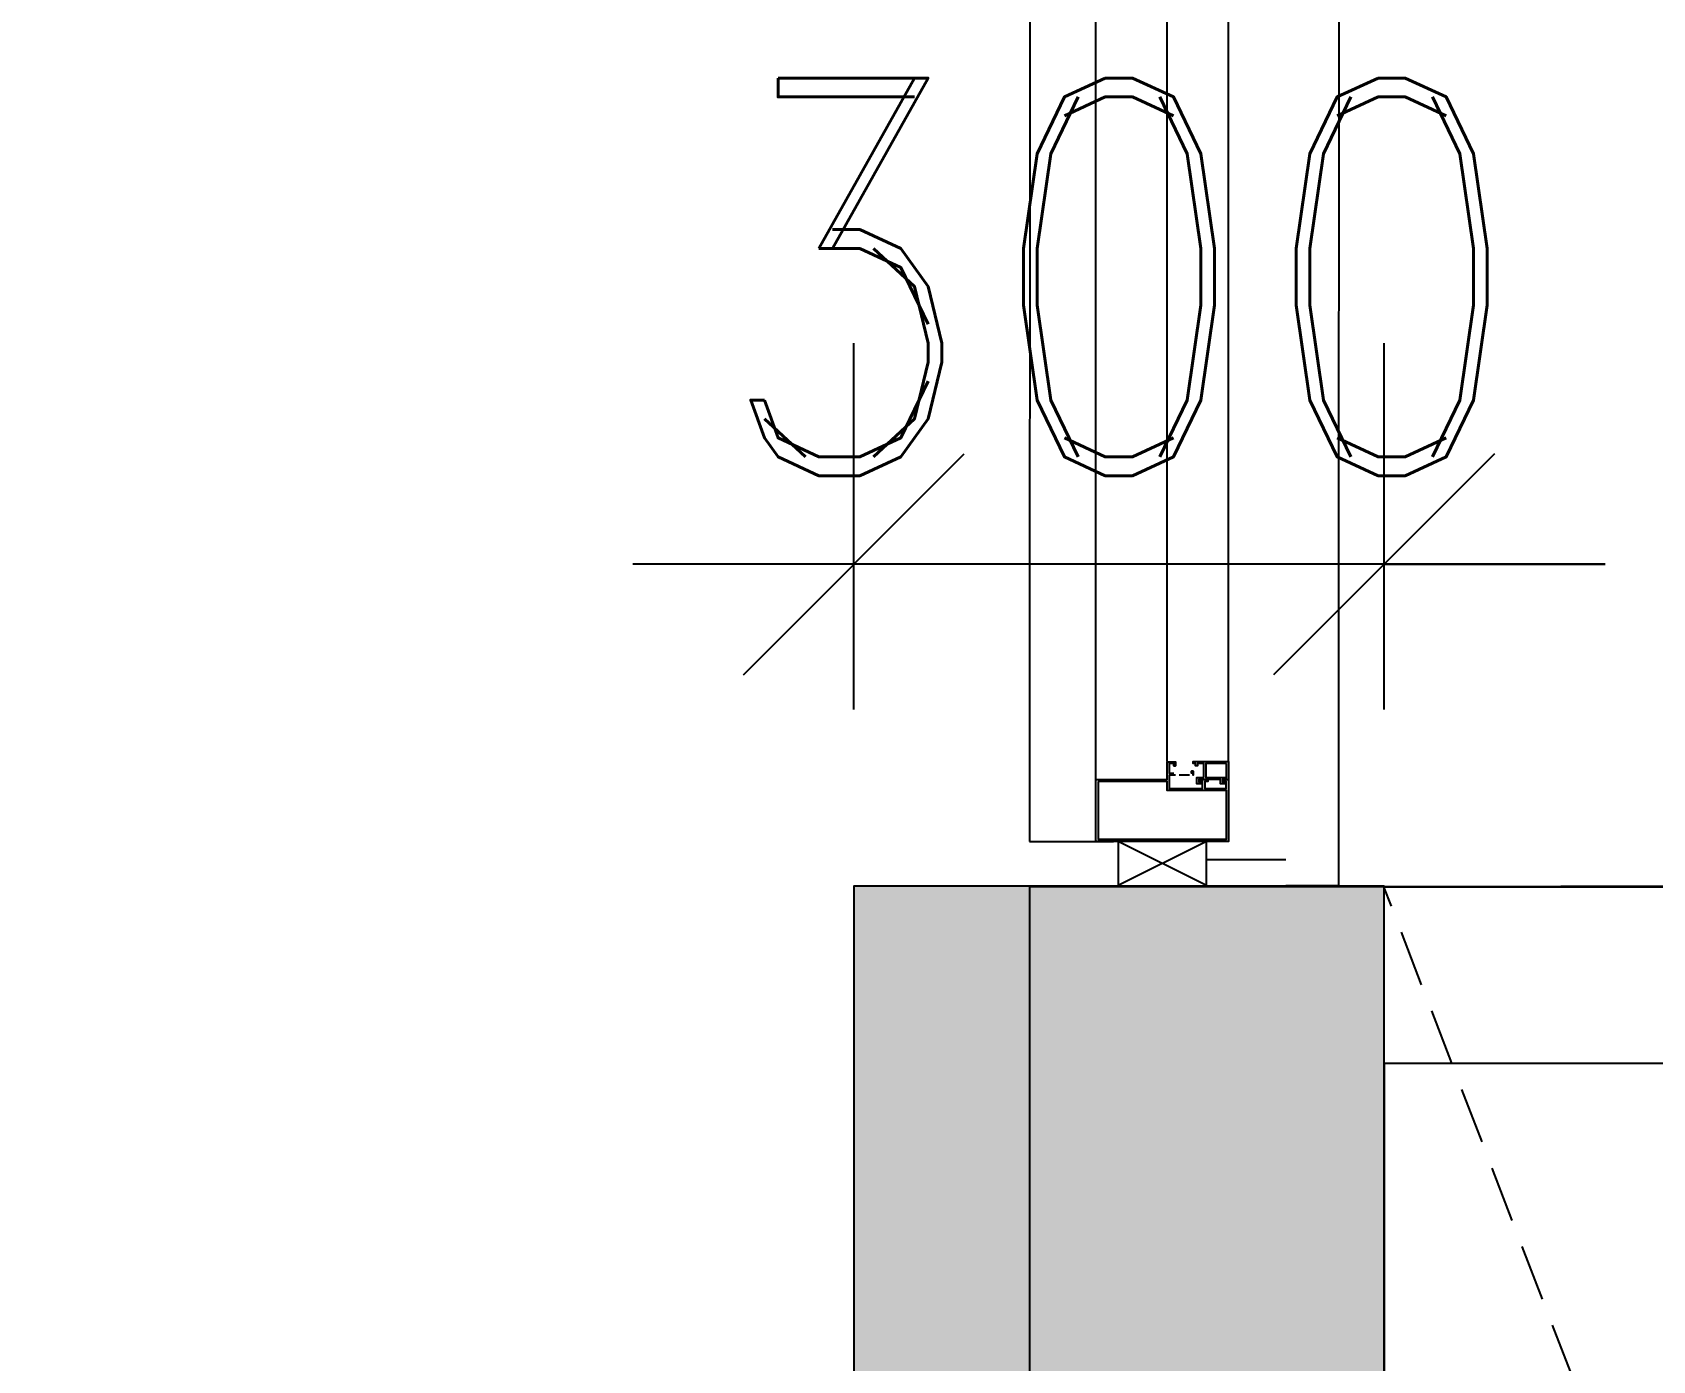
# Model space of a CAD drawing. Header units: millimetres. Extents: x 2061841 to 105821645, y -77612 to 48520811.
# Drawn here: x 105432287 to 105433204, y 48500691 to 48501443 of the extents above; entities that cross this region are included whole.
import ezdxf

# ---------------------------------------------------------------- set-up
doc = ezdxf.new("R2010")
doc.units = ezdxf.units.MM
doc.header["$LTSCALE"] = 10
doc.header["$MEASUREMENT"] = 0
doc.linetypes.add('xa_type A_Seventh floor plan$0$HIDDEN2', pattern=[4.7625, 3.175, -1.5875])
for name, color, linetype in [('AS-COLS', 2, 'Continuous'), ('DIM', 8, 'Continuous'), ('S-OPENING', 6, 'Continuous'), ('xa_type A_Seventh floor plan$0$A-ELEV-HIDN', 54, 'xa_type A_Seventh floor plan$0$HIDDEN2'), ('xa_type A_Seventh floor plan$0$A-GLAZ-FRAM', 74, 'Continuous'), ('xa_type A_Seventh floor plan$0$A-WALL', 3, 'Continuous'), ('xa_type A_Seventh floor plan$0$A-WALL-CILL', 140, 'Continuous'), ('xa_type A_Seventh floor plan$0$A-WALL-FNSH', 8, 'Continuous')]:
    doc.layers.add(name, color=color, linetype=linetype)
doc.layers.add('S-STRCOL HATCH', color=33, linetype='Continuous', lineweight=9)
doc.styles.add('200', font='romand.shx', dxfattribs={"width": 0.8, "height": 225})
doc.dimstyles.new('GR1', dxfattribs={"dimtxt": 225, "dimasz": 125, "dimexe": 125, "dimexo": 100, "dimgap": 50, "dimtad": 1, "dimdec": 0, "dimzin": 3, "dimdsep": 46, "dimtxsty": '200', "dimblk1": 'OBLIQUE', "dimblk2": 'OBLIQUE', "dimsah": 1, "dimcen": 0.0625, "dimdle": 125, "dimclrd": 3, "dimclre": 3, "dimclrt": 2, "dimadec": 0, "dimazin": 0, "dimtfac": 1, "dimtdec": 0, "dimtix": 1, "dimtmove": 0, "dimatfit": 3, "dimfxl": 1, "dimtolj": 1, "dimtzin": 0, "dimarcsym": 0})

# ---------------------------------------------------------------- blocks, each defined once
blk = doc.blocks.new('xa_type A_Seventh floor plan$0$Win clip')
for points in [[(13.99, 1.1), (13.99, 8.99), (17.56, 8.99), (17.56, 7.79), (18.76, 7.79), (18.76, 8.99), (20, 8.99), (20, 10.19), (0, 10.19), (0, 0), (3.35, 0), (3.35, -1.24), (2.04, -1.24), (2.04, -2.44), (4.55, -2.44), (4.55, 0), (16.81, 0), (16.81, -1.24), (15.41, -1.24), (15.41, -2.44), (18.01, -2.44), (18.01, 1.1)], [(1.2, 8.99), (12.75, 8.99), (12.75, 1.1), (1.2, 1.1)]]:
    blk.add_lwpolyline(points, close=True)
at = {"layer": 'Defpoints'}
blk.add_line((28, 2.69), (22, 2.69), dxfattribs=at)
blk = doc.blocks.new('*U331')
for p, q in [((70.19, 87.5), (590, 87.5)), ((70.37, 52.8), (590.19, 52.8)), ((60, 12.5), (590, 12.5))]:
    blk.add_line(p, q)
at = {"color": 251}
for p, q in [((0, 75), (25, 75)), ((25, 75), (0, 25)), ((0, 75), (25, 25)), ((650, 75), (625, 75)), ((625, 75), (650, 25)), ((650, 75), (625, 25)), ((25, 25), (0, 25)), ((625, 25), (650, 25))]:
    blk.add_line(p, q, dxfattribs=at)
for points in [[(62.5, 57.5), (62.5, 54), (55, 54), (55, 72.75), (58.8, 72.75), (58.8, 71.07), (60, 71.07), (60, 75.83), (58.8, 75.83), (58.8, 74.15), (55, 74.15), (55, 86.2), (58.8, 86.2), (58.8, 84.5), (60, 84.5), (60, 87.5), (25, 87.5), (25, 12.5), (60, 12.5), (60, 52.8), (70, 52.8), (70, 57.5)], [(587.5, 57.5), (587.5, 54), (595, 54), (595, 72.75), (591.2, 72.75), (591.2, 71.07), (590, 71.07), (590, 75.83), (591.2, 75.83), (591.2, 74.15), (595, 74.15), (595, 86.2), (591.2, 86.2), (591.2, 84.5), (590, 84.5), (590, 87.5), (625, 87.5), (625, 12.5), (590, 12.5), (590, 52.8), (580, 52.8), (580, 57.5)], [(69, 56.5), (67.8, 56.5), (67.8, 57.5), (70, 57.5), (67.8, 57.5), (67.8, 56.5), (69, 56.5), (69, 54), (63.5, 54), (63.5, 56.5)], [(581, 56.5), (582.2, 56.5), (582.2, 57.5), (580, 57.5), (582.2, 57.5), (582.2, 56.5), (581, 56.5), (581, 54), (586.5, 54), (586.5, 56.5)]]:
    blk.add_lwpolyline(points)
for points in [[(58.8, 13.7), (26.2, 13.7), (26.2, 86.3), (53.8, 86.3), (53.8, 52.8), (58.8, 52.8)], [(591.2, 13.7), (623.8, 13.7), (623.8, 86.3), (596.2, 86.3), (596.2, 52.8), (591.2, 52.8)], [(64.7, 67.5), (64.7, 66.5), (63.5, 66.5), (64.7, 66.5), (64.7, 67.5), (62.5, 67.5)], [(585.3, 67.5), (585.3, 66.5), (586.5, 66.5), (585.3, 66.5), (585.3, 67.5), (587.5, 67.5)]]:
    blk.add_lwpolyline(points, close=True)
at = {"layer": 'xa_type A_Seventh floor plan$0$A-WALL-CILL'}
blk.add_line((625, -25), (25, -25), dxfattribs=at)
blk.add_lwpolyline([(0, 120), (0, 150), (650, 150), (650, 120)], dxfattribs=at)
at = {"layer": 'xa_type A_Seventh floor plan$0$A-WALL-FNSH'}
for p, q in [((14.81, 75), (14.81, 120)), ((635.19, 75), (635.19, 120)), ((25, -25), (25, 22.5)), ((625, -25), (625, 22.5))]:
    blk.add_line(p, q, dxfattribs=at)
at = {"rotation": 270}
blk.add_blockref('xa_type A_Seventh floor plan$0$Win clip', (60, 87.5), dxfattribs=at)
at = {"xscale": -1, "rotation": 90}
blk.add_blockref('xa_type A_Seventh floor plan$0$Win clip', (590, 87.5), dxfattribs=at)
blk = doc.blocks.new('_Oblique')
at = {"color": 0, "linetype": 'ByBlock', "lineweight": -2}
blk.add_line((-0.5, -0.5), (0.5, 0.5), dxfattribs=at)
blk = doc.blocks.new('*D400')
at = {"layer": 'Defpoints', "color": 0, "transparency": 16777216}
for p in [(10099.49, 22069.86), (10099.46, 20769.84), (10468.5, 20769.84)]:
    blk.add_point(p, dxfattribs=at)
at = {"layer": 'DIM', "color": 3, "lineweight": -2, "transparency": 16777216}
for p, q in [((10468.5, 22194.86), (10468.5, 20644.84)), ((10199.49, 22069.86), (10593.5, 22069.86)), ((10199.46, 20769.84), (10593.5, 20769.84))]:
    blk.add_line(p, q, dxfattribs=at)
at = {"layer": 'DIM', "color": 3, "linetype": 'ByBlock', "lineweight": -2, "transparency": 16777216, "xscale": 125, "yscale": 125, "zscale": 125}
for p, rotation in [((10468.5, 22069.86), 90), ((10468.5, 20769.84), 270)]:
    blk.add_blockref('_Oblique', p, dxfattribs=dict(at, rotation=rotation))
at = {"layer": 'DIM', "color": 2, "transparency": 16777216, "insert": (10306, 21419.85), "char_height": 225, "attachment_point": 5, "rotation": 90, "style": '200'}
blk.add_mtext('\\A1;1300', dxfattribs=at)
blk = doc.blocks.new('*D401')
at = {"layer": 'Defpoints', "color": 0, "transparency": 16777216}
for p in [(9799.49, 22251.96), (9799.49, 22069.86), (10099.49, 22069.86)]:
    blk.add_point(p, dxfattribs=at)
at = {"layer": 'DIM', "color": 3, "lineweight": -2, "transparency": 16777216}
for p, q in [((9799.49, 22169.86), (9799.49, 22376.96)), ((10099.49, 22169.86), (10099.49, 22376.96)), ((10224.49, 22251.96), (9674.49, 22251.96)), ((9799.49, 22251.96), (9674.49, 22251.96)), ((10099.49, 22251.96), (10224.49, 22251.96))]:
    blk.add_line(p, q, dxfattribs=at)
at = {"layer": 'DIM', "color": 3, "linetype": 'ByBlock', "lineweight": -2, "transparency": 16777216, "xscale": 125, "yscale": 125, "zscale": 125}
blk.add_blockref('_Oblique', (9799.49, 22251.96), dxfattribs=at)
at = {"layer": 'DIM', "color": 3, "linetype": 'ByBlock', "lineweight": -2, "transparency": 16777216, "xscale": 125, "yscale": 125, "zscale": 125, "rotation": 180}
blk.add_blockref('_Oblique', (10099.49, 22251.96), dxfattribs=at)
at = {"layer": 'DIM', "color": 2, "transparency": 16777216, "insert": (9949.49, 22414.46), "char_height": 225, "attachment_point": 5, "style": '200'}
blk.add_mtext('\\A1;300', dxfattribs=at)
blk = doc.blocks.new('G$CDE8A9FAD')
at = {"layer": 'S-STRCOL HATCH'}
h = blk.add_hatch(color=256, dxfattribs=at)
h.dxf.hatch_style = 1
h.paths.add_polyline_path([(6920.69, 21069.84), (6920.69, 20769.84), (10099.46, 20769.84), (10099.49, 22069.86), (9799.49, 22069.86), (9799.46, 21069.84), (6920.69, 21069.84)])
at = {"layer": 'AS-COLS', "color": 1, "elevation": 0}
blk.add_lwpolyline([(6920.69, 21069.84), (6920.69, 20769.84), (10099.46, 20769.84), (10099.49, 22069.86), (9799.49, 22069.86), (9799.46, 21069.84)], close=True, dxfattribs=at)
at = {"layer": 'DIM'}
dim = blk.add_linear_dim(base=(9799.49, 22251.96, 0), p1=(10099.49, 22069.86, 0), p2=(9799.49, 22069.86, 0), dimstyle='GR1', dxfattribs=at)
dim.commit()
dim.dimension.update_dxf_attribs({"geometry": '*D401', "text_midpoint": (9949.49, 22414.46, 0)})
dim = blk.add_linear_dim(base=(10468.5, 20769.84, 0), p1=(10099.49, 22069.86, 0), p2=(10099.46, 20769.84), angle=90, dimstyle='GR1', dxfattribs=at)
dim.commit()
dim.dimension.update_dxf_attribs({"geometry": '*D400', "text_midpoint": (10306, 21419.85, 0)})
blk = doc.blocks.new('TOWER-A TYPICAL FLOOR FRAMING PLAN N')
at = {"layer": 'xa_type A_Seventh floor plan$0$A-ELEV-HIDN'}
blk.add_line((102670551.8, 48597674.06, 0), (102670051.76, 48598974.03, 0), dxfattribs=at)
at = {"layer": 'xa_type A_Seventh floor plan$0$A-WALL'}
for p, q in [((102669851.24, 48598074.06, 0), (102669851.41, 48598974.12, 0)), ((102670551.8, 48598974.06, 0), (102669851.41, 48598974.09, 0)), ((102670051.76, 48598974.08, 0), (102670051.73, 48598074.06, 0))]:
    blk.add_line(p, q, dxfattribs=at)
at = {"layer": 'xa_type A_Seventh floor plan$0$A-WALL', "elevation": 0}
blk.add_lwpolyline([(102670051.84, 48598974.08), (102670551.8, 48598974.08), (102670551.8, 48598874.08), (102670051.84, 48598874.09), (102670051.8, 48597774.05), (102670551.8, 48597774.06), (102670551.77, 48597674.05), (102670051.8, 48597674.05)], dxfattribs=at)
at = {"layer": 'AS-COLS', "color": 6}
blk.add_blockref('G$CDE8A9FAD', (102659952.34, 48576904.55), dxfattribs=at)
at = {"layer": 'xa_type A_Seventh floor plan$0$A-GLAZ-FRAM', "xscale": -1, "rotation": 269.9968149912646}
blk.add_blockref('*U331', (102669876.31, 48598974.73), dxfattribs=at)

msp = doc.modelspace()

# ---------------------------------------------------------------- block references
at = {"layer": 'S-OPENING'}
msp.add_blockref('TOWER-A TYPICAL FLOOR FRAMING PLAN N', (2763000.29, -98014.71), dxfattribs=at)

doc.saveas('drawing.dxf')
